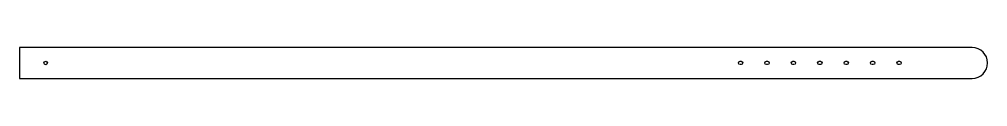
# Model space of a CAD drawing. Header units: millimetres. Extents: x 2217 to 3317, y 1129 to 1164.
import ezdxf

# ---------------------------------------------------------------- set-up
doc = ezdxf.new("R2010")
doc.units = ezdxf.units.MM

# ---------------------------------------------------------------- blocks, each defined once
blk = doc.blocks.new('*U5')
blk.add_lwpolyline([(1.2, 1.9, -1), (1.2, -1.9), (0, -1.9, -1), (0, 1.9)], format="xyb", close=True)
blk = doc.blocks.new('*U7')
at = {"color": 0, "linetype": 'ByBlock', "lineweight": -2, "transparency": 16777216, "rotation": 180}
for p in [(985.6, 50.7), (1015.6, 50.7), (1045.6, 50.7), (1075.6, 50.7), (1105.6, 50.7), (1135.6, 50.7), (1165.6, 50.7)]:
    blk.add_blockref('*U5', p, dxfattribs=at)

msp = doc.modelspace()

# ---------------------------------------------------------------- linework, layer by layer
for p, q in [((2218.6, 1163.9), (2216.6, 1163.9)), ((2216.6, 1163.9), (2216.6, 1128.9)), ((2216.6, 1128.9), (2218.6, 1128.9))]:
    msp.add_line(p, q)
for points in [[(3299.1, 1163.9), (2218.6, 1163.9)], [(2218.6, 1128.9), (3299.1, 1128.9)]]:
    msp.add_lwpolyline(points)
msp.add_circle((2246.6, 1146.4), 2)
msp.add_arc((3299.1, 1146.4), 17.5, 270, 90)

# ---------------------------------------------------------------- block references
msp.add_blockref('*U7', (2051, 1095.7))

doc.saveas('drawing.dxf')
